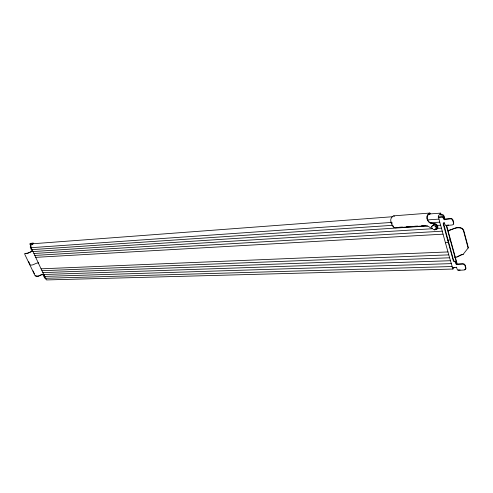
<?xml version="1.0" encoding="UTF-8"?>
<svg xmlns="http://www.w3.org/2000/svg" width="493" height="493" viewBox="0 0 493 493"><rect width="100%" height="100%" fill="white"/><g stroke="black" fill="none" stroke-linecap="round" stroke-linejoin="round"><path stroke-width="0.74" d="M454.349 267.36L452.901 269.055L448.784 254.869L41.936 270.725L30.474 246.087L30.603 245.489L33.253 243.721L392.989 216.698M448.784 254.869L443.053 234.163L35.656 257.346M443.053 234.163L440.668 225.233L436.724 225.412M440.557 225.159L438.246 216.107L440.545 213.13L441.278 214.566M453.523 224.087L453.739 222.965L452.907 219.89L452.112 218.867L450.805 218.528L444.723 219.163L444.236 219.052L442.917 216.735L438.48 217.019M456.518 264.556L456.721 263.533L446.319 225.621M456.758 264.236L456.962 263.213L446.572 225.313M443.472 223.033L453.677 260.84L455.649 261.678L456.58 264.026L463.075 263.749L464.363 264.112L465.139 265.111L465.94 268.056L465.712 269.116L464.677 269.64M452.901 269.055L46.484 279.938L41.936 270.725M448.575 242.309L445.345 242.772M450.547 239.808L448.069 240.239M31.842 244.781L32.902 243.246L30.27 243.579M433.316 229.473L434.573 229.874L437.02 227.772L436.391 225.517L434.019 224.525L432.287 225.788L431.578 226.632L432.207 228.881M434.573 229.874L435.276 229.023M436.311 228.623L435.683 226.373L436.391 225.517M431.578 226.632L434.019 224.525M24.983 253.507L27.855 253.106L32.236 251.22M30.905 246.321L30.252 246.845L30.375 247.548L32.051 251.294L27.485 253.365L24.94 253.439L24.798 254.394L35.188 275.963L38.3 276.271L42.688 274.336L44.727 278.095L45.843 279.02M436.225 228.308L437.02 227.772M29.937 264.79C32.68 266.251 35.582 262.596 38.713 262.874M435.596 229.461L437.199 228.795L437.944 227.322L437.568 225.554L436.194 224.087C433.92 223.027 431.289 223.853 429.261 222.01C426.266 220.106 426.365 214.141 430.013 214.036M461.738 254.517L456.882 256.871M462.483 254.406L463.229 254.24M430.272 213.734L429.884 213.062L429.421 213.136C425.638 215.268 426.371 219.656 428.996 222.318C431.03 224.155 433.667 223.335 435.941 224.395L437.316 225.862L437.692 227.63L436.946 229.103L435.337 229.769L434.142 229.485M429.884 213.062L393.451 215.866C388.718 218.374 391.011 223.951 393.439 227.193L395.287 227.784L425.693 225.806L427.825 226.139L432.367 228.832M446.399 225.276L448.679 225.048M429.039 213.993L440.545 213.13M440.502 214.603L443.219 214.868L443.99 215.891L444.982 219.514M440.249 214.905L442.96 215.17L443.737 216.193L444.729 219.816M438.228 217.321L442.652 217.062L443.891 219.44L450.608 218.837L451.908 219.175L452.71 220.198L453.542 223.274L453.32 224.395L452.272 224.974L445.567 225.547L444.322 223.132L443.601 223.119L443.133 223.767L453.431 261.167L454.94 261.765L456.247 264.433L462.89 264.075L464.172 264.439L464.954 265.437L465.749 268.389L465.528 269.449L464.486 269.967L458.478 270.355L457.51 270.059L456.543 267.588L452.161 267.65M31.121 247.689L392.046 222.405M427.369 219.927L438.887 219.12M32.033 249.631L392.89 225.301M430.512 222.768L439.725 222.146M399.355 227.236L402.399 227.039M406.195 226.792L409.997 226.54M414.558 226.244L417.596 226.047M421.392 225.794L425.194 225.547M32.939 251.566L427.511 226.01M460.172 269.93L458.182 269.881M33.844 253.494L432.182 228.74M436.786 228.456L441.395 228.173M447.73 230.484C452.648 229.972 457.116 225.369 462.446 228.456L463.648 230.114L468.35 247.732L462.995 254.554C459.877 254.721 457.738 257.919 454.466 257.272M34.75 255.423L442.221 231.168M448.119 230.755C452.673 229.713 457.177 225.979 462.2 228.764L463.408 230.428L468.11 248.053M41.042 268.827L447.971 251.935M42.823 272.623L449.598 257.796M43.711 274.515L450.405 260.717M44.598 276.407L451.206 263.626M45.485 278.292L452.013 266.528M443.86 222.811L444.587 222.799M456.074 267.218L456.795 267.237M435.683 226.373L433.31 225.375M35.514 275.747C39.07 278.305 43.822 270.035 44.709 277.202M32.372 244.744L33.395 243.074L30.56 243.376L29.894 243.924L30.899 246.537M392.915 225.849L393.71 226.891M393.932 215.792L394.332 216.439M28.545 261.401L29.79 264.026M33.049 270.922L34.362 273.689M391.541 222.06L392.126 224.019M30.566 246.636L30.689 247.338M30.178 243.721L30.289 244.423"/></g></svg>
